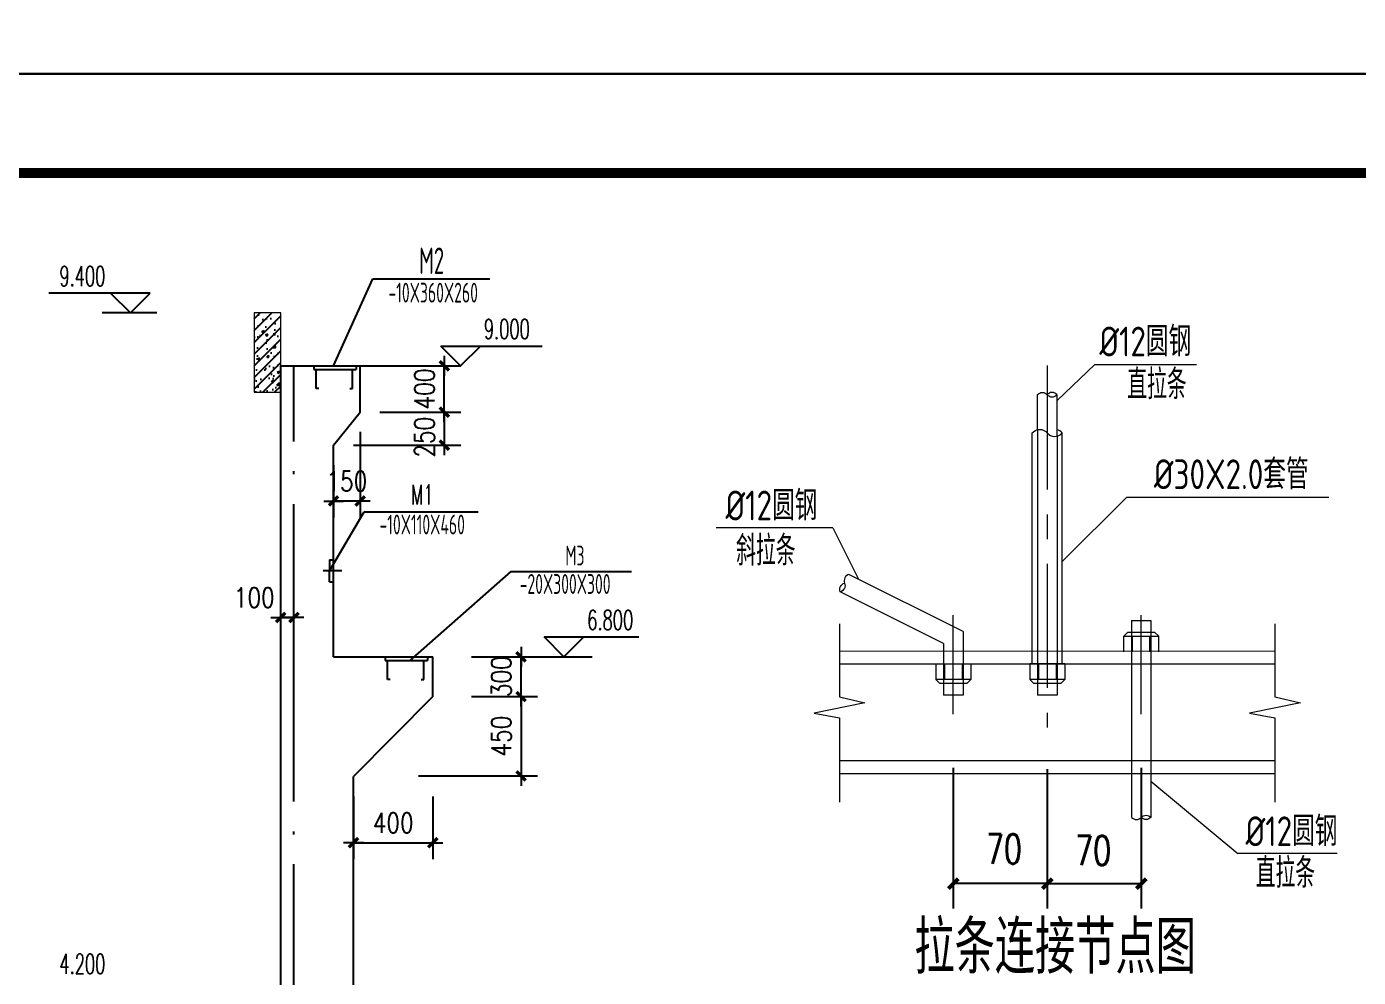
# Model space of a CAD drawing. Extents: x 2025205 to 2402328, y -557483 to 329036.
# Drawn here: x 2133483 to 2153615, y -19010 to -4634 of the extents above; entities that cross this region are included whole.
import ezdxf
from ezdxf.enums import TextEntityAlignment as Align

# ---------------------------------------------------------------- set-up
doc = ezdxf.new("R2010")
doc.units = 0
doc.header["$LTSCALE"] = 1500
doc.header["$MEASUREMENT"] = 0
for name, pattern in [('CENTER', [2, 1.25, -0.25, 0.25, -0.25]), ('DOTE', [2.42, 2, -0.2, 0.02, -0.2]), ('HIDDENX2', [0.75, 0.5, -0.25])]:
    doc.linetypes.add(name, pattern=pattern)
for name, color, linetype in [('11', 3, 'Continuous'), ('DCL2', 4, 'Continuous'), ('DOTE', 252, 'DOTE'), ('PUB_DIM', 3, 'Continuous'), ('PUB_TEXT', 7, 'Continuous'), ('PUB_TITLE', 4, 'Continuous'), ('TEXT', 7, 'Continuous'), ('柱__钢筋标注', 7, 'Continuous'), ('柱子', 3, 'Continuous'), ('框架外形', 2, 'Continuous')]:
    doc.layers.add(name, color=color, linetype=linetype)
for name, color, linetype, lineweight in [('CB', 3, 'Continuous', 9), ('fu', 252, 'CENTER', 9), ('XU', 2, 'HIDDENX2', 9), ('ZHONG', 4, 'Continuous', 20), ('查找字符', 1, 'ByLayer', 18)]:
    doc.layers.add(name, color=color, linetype=linetype, lineweight=lineweight)
doc.styles.add('_HZTXT', font='txt.shx', dxfattribs={"width": 0.8, "bigfont": 'hztxt.shx'})
doc.styles.add('_TCH_DIM_T3', font='SIMPLEX.shx', dxfattribs={"width": 0.705882, "bigfont": 'GBCBIG.shx'})
doc.styles.add('DIM_FONT', font='SIMPLEX.shx', dxfattribs={"width": 0.8})
doc.styles.get("Standard").update_dxf_attribs({"font": 'TSSDENG', "width": 0.7, "bigfont": 'TSSDCHN'})
doc.styles.add('TSSD_DIMENSION', font='tssdeng.shx', dxfattribs={"width": 0.8, "bigfont": 'tssdchn.shx'})
doc.styles.add('TSSD_REIN', font='TSSDENG', dxfattribs={"width": 0.8, "bigfont": 'TSSDCHN'})
doc.dimstyles.new('_TCH_ARCH&&150', dxfattribs={"dimtxt": 446.25, "dimasz": 150, "dimexe": 375, "dimexo": 450, "dimgap": 189.375, "dimtad": 1, "dimdec": 0, "dimzin": 0, "dimdsep": 46, "dimtxsty": '_TCH_DIM_T3', "dimblk": 'ARCHTICK', "dimcen": 0.09, "dimclrt": 7, "dimazin": 2, "dimtfac": 1, "dimtdec": 0, "dimtmove": 2, "dimatfit": 0, "dimfxl": 1, "dimtolj": 1, "dimtzin": 0, "dimarcsym": 0})
doc.dimstyles.new('DIMN', dxfattribs={"dimtxt": 300, "dimasz": 1, "dimexe": 250, "dimexo": 300, "dimgap": 150, "dimtad": 1, "dimdec": 0, "dimzin": 0, "dimdsep": 46, "dimtxsty": 'DIM_FONT', "dimblk": '_DIMX', "dimcen": 0.09, "dimclrt": 7, "dimadec": 0, "dimazin": 0, "dimtfac": 1, "dimtdec": 0, "dimtix": 1, "dimtmove": 2, "dimatfit": 3, "dimldrblk": '_DIMX', "dimfxl": 1, "dimtolj": 1, "dimtzin": 0, "dimarcsym": 0})

# ---------------------------------------------------------------- blocks, each defined once
blk = doc.blocks.new('_DIMX')
blk.add_line((-150, 0), (150, 0))
at = {"const_width": 50}
blk.add_lwpolyline([(-70, -70), (70, 70)], dxfattribs=at)
blk = doc.blocks.new('*D36')
at = {"layer": 'Defpoints', "color": 0, "transparency": 16777216}
for p in [(2138524, -9763, 200), (2139797, -9763), (2138524, -10463, 200)]:
    blk.add_point(p, dxfattribs=at)
at = {"layer": 'PUB_DIM', "color": 0, "lineweight": -2, "transparency": 16777216}
for p, q in [((2138824, -9763), (2140047, -9763)), ((2139797, -9762), (2139797, -9761)), ((2139797, -10463), (2139797, -9763)), ((2138824, -10463), (2140047, -10463)), ((2139797, -10464), (2139797, -10465))]:
    blk.add_line(p, q, dxfattribs=at)
for p, rotation in [((2139797, -9763), 270), ((2139797, -10463), 90)]:
    blk.add_blockref('_DIMX', p, dxfattribs=dict(at, rotation=rotation))
at = {"layer": 'PUB_DIM', "color": 7, "transparency": 16777216, "insert": (2139497, -10113), "char_height": 300, "attachment_point": 5, "rotation": 90, "style": 'DIM_FONT'}
blk.add_mtext('\\A1;400', dxfattribs=at)
blk = doc.blocks.new('*D37')
at = {"layer": 'Defpoints', "color": 0, "transparency": 16777216}
for p in [(2139907, -14163, 200), (2140958, -14163), (2139907, -14763, 200)]:
    blk.add_point(p, dxfattribs=at)
at = {"layer": 'PUB_DIM', "color": 0, "lineweight": -2, "transparency": 16777216}
for p, q in [((2140207, -14163), (2141208, -14163)), ((2140958, -14162), (2140958, -14161)), ((2140958, -14763), (2140958, -14163)), ((2140207, -14763), (2141208, -14763)), ((2140958, -14764), (2140958, -14765))]:
    blk.add_line(p, q, dxfattribs=at)
for p, rotation in [((2140958, -14163), 270), ((2140958, -14763), 90)]:
    blk.add_blockref('_DIMX', p, dxfattribs=dict(at, rotation=rotation))
at = {"layer": 'PUB_DIM', "color": 7, "transparency": 16777216, "insert": (2140658, -14463), "char_height": 300, "attachment_point": 5, "rotation": 90, "style": 'DIM_FONT'}
blk.add_mtext('\\A1;300', dxfattribs=at)
blk = doc.blocks.new('*D38')
at = {"layer": 'Defpoints', "color": 0, "transparency": 16777216}
for p in [(2139907, -14763, 200), (2139107, -15963, 200), (2140958, -15963)]:
    blk.add_point(p, dxfattribs=at)
at = {"layer": 'PUB_DIM', "color": 0, "lineweight": -2, "transparency": 16777216}
for p, q in [((2140207, -14763), (2141208, -14763)), ((2140958, -14764), (2140958, -15962)), ((2139407, -15963), (2141208, -15963))]:
    blk.add_line(p, q, dxfattribs=at)
for p, rotation in [((2140958, -14763), 90), ((2140958, -15963), 270)]:
    blk.add_blockref('_DIMX', p, dxfattribs=dict(at, rotation=rotation))
at = {"layer": 'PUB_DIM', "color": 7, "transparency": 16777216, "insert": (2140658, -15363), "char_height": 300, "attachment_point": 5, "rotation": 90, "style": 'DIM_FONT'}
blk.add_mtext('\\A1;450', dxfattribs=at)
blk = doc.blocks.new('*D40')
at = {"layer": 'Defpoints', "color": 0, "transparency": 16777216}
for p in [(2137324, -13568), (2137324, -13904, 400), (2137524, -13904)]:
    blk.add_point(p, dxfattribs=at)
at = {"layer": 'PUB_DIM', "color": 0, "lineweight": -2, "transparency": 16777216}
for p, q in [((2137324, -13604), (2137324, -13318)), ((2137524, -13604), (2137524, -13318)), ((2137323, -13568), (2137322, -13568)), ((2137524, -13568), (2137324, -13568)), ((2137525, -13568), (2137526, -13568))]:
    blk.add_line(p, q, dxfattribs=at)
blk.add_blockref('_DIMX', (2137324, -13568), dxfattribs=at)
at = {"layer": 'PUB_DIM', "color": 0, "lineweight": -2, "transparency": 16777216, "rotation": 179.9999999999916}
blk.add_blockref('_DIMX', (2137524, -13568), dxfattribs=at)
at = {"layer": 'PUB_DIM', "color": 7, "transparency": 16777216, "insert": (2136924, -13268), "char_height": 300, "attachment_point": 5, "style": 'DIM_FONT'}
blk.add_mtext('\\A1;100', dxfattribs=at)
blk = doc.blocks.new('*D42')
at = {"layer": 'Defpoints', "color": 0, "transparency": 16777216}
for p in [(2138524, -10463, 200), (2138124, -10963, 200), (2139797, -10963)]:
    blk.add_point(p, dxfattribs=at)
at = {"layer": 'PUB_DIM', "color": 0, "lineweight": -2, "transparency": 16777216}
for p, q in [((2138824, -10463), (2140047, -10463)), ((2139797, -10464), (2139797, -10962)), ((2138424, -10963), (2140047, -10963))]:
    blk.add_line(p, q, dxfattribs=at)
for p, rotation in [((2139797, -10463), 90), ((2139797, -10963), 270)]:
    blk.add_blockref('_DIMX', p, dxfattribs=dict(at, rotation=rotation))
at = {"layer": 'PUB_DIM', "color": 7, "transparency": 16777216, "insert": (2139497, -10843), "char_height": 300, "attachment_point": 5, "rotation": 90, "style": 'DIM_FONT'}
blk.add_mtext('\\A1;250', dxfattribs=at)
blk = doc.blocks.new('*D44')
at = {"layer": 'Defpoints', "color": 0, "transparency": 16777216}
for p in [(2138524, -10463, 200), (2138124, -10963, 200), (2138124, -11807)]:
    blk.add_point(p, dxfattribs=at)
at = {"layer": 'PUB_DIM', "color": 0, "lineweight": -2, "transparency": 16777216}
for p, q in [((2138524, -10763), (2138524, -12057)), ((2138124, -11263), (2138124, -12057)), ((2138123, -11807), (2138122, -11807)), ((2138524, -11807), (2138124, -11807)), ((2138525, -11807), (2138526, -11807))]:
    blk.add_line(p, q, dxfattribs=at)
blk.add_blockref('_DIMX', (2138124, -11807), dxfattribs=at)
at = {"layer": 'PUB_DIM', "color": 0, "lineweight": -2, "transparency": 16777216, "rotation": 180}
blk.add_blockref('_DIMX', (2138524, -11807), dxfattribs=at)
at = {"layer": 'PUB_DIM', "color": 7, "transparency": 16777216, "insert": (2138324, -11507), "char_height": 300, "attachment_point": 5, "style": 'DIM_FONT'}
blk.add_mtext('\\A1;150', dxfattribs=at)
blk = doc.blocks.new('_ArchTick')
at = {"color": 0, "linetype": 'ByBlock', "const_width": 0.4}
blk.add_lwpolyline([(-0.5, -0.5), (0.5, 0.5)], dxfattribs=at)
blk = doc.blocks.new('*D261')
at = {"layer": 'Defpoints', "color": 0, "transparency": 16777216}
for p in [(2147491, -15390), (2148912, -15412), (2147491, -17593)]:
    blk.add_point(p, dxfattribs=at)
at = {"layer": 'PUB_DIM', "color": 0, "lineweight": -2, "transparency": 16777216}
for p, q in [((2147491, -15840), (2147491, -17968)), ((2148912, -15862), (2148912, -17968)), ((2148912, -17593), (2147491, -17593))]:
    blk.add_line(p, q, dxfattribs=at)
at = {"layer": 'PUB_DIM', "color": 0, "lineweight": -2, "transparency": 16777216, "xscale": 150, "yscale": 150, "zscale": 150, "rotation": 180}
blk.add_blockref('_ArchTick', (2147491, -17593), dxfattribs=at)
at = {"layer": 'PUB_DIM', "color": 0, "lineweight": -2, "transparency": 16777216, "xscale": 150, "yscale": 150, "zscale": 150}
blk.add_blockref('_ArchTick', (2148912, -17593), dxfattribs=at)
at = {"layer": 'PUB_DIM', "color": 7, "transparency": 16777216, "insert": (2148258, -17068), "char_height": 446.2, "attachment_point": 5, "style": '_TCH_DIM_T3'}
blk.add_mtext('\\A1;70', dxfattribs=at)
blk = doc.blocks.new('*D262')
at = {"layer": 'Defpoints', "color": 0, "transparency": 16777216}
for p in [(2148912, -15412), (2150333, -15390), (2150333, -17593)]:
    blk.add_point(p, dxfattribs=at)
at = {"layer": 'PUB_DIM', "color": 0, "lineweight": -2, "transparency": 16777216}
for p, q in [((2148912, -15862), (2148912, -17968)), ((2150333, -15840), (2150333, -17968)), ((2148912, -17593), (2150333, -17593))]:
    blk.add_line(p, q, dxfattribs=at)
at = {"layer": 'PUB_DIM', "color": 0, "lineweight": -2, "transparency": 16777216, "xscale": 150, "yscale": 150, "zscale": 150, "rotation": 180}
blk.add_blockref('_ArchTick', (2148912, -17593), dxfattribs=at)
at = {"layer": 'PUB_DIM', "color": 0, "lineweight": -2, "transparency": 16777216, "xscale": 150, "yscale": 150, "zscale": 150}
blk.add_blockref('_ArchTick', (2150333, -17593), dxfattribs=at)
at = {"layer": 'PUB_DIM', "color": 7, "transparency": 16777216, "insert": (2149606, -17091), "char_height": 446.2, "attachment_point": 5, "style": '_TCH_DIM_T3'}
blk.add_mtext('\\A1;70', dxfattribs=at)

msp = doc.modelspace()

# ---------------------------------------------------------------- hatches: boundary and pattern name
h = msp.add_hatch()
h.set_pattern_fill('钢筋混凝土', color=256, scale=50)
h.set_pattern_definition([(45, (25828.89, 1170.69), (-88.388348, 88.388348), []), (50, (25828.9, 1170.7), (358.63009, -31.376067), [37.5, -412.5]), (355, (25828.9, 1170.7), (-69.37567, 376.09607), [30, -330]), (100.4514, (25858.77, 1168.07), (289.25469, 344.71977), [31.870095, -350.571056]), (46.1842, (25828.9, 1270.7), (533.62052, -82.75951), [56.25, -618.75]), (96.6356, (25873.35, 1263.8), (467.33135, 487.05894), [47.80514, -525.8565]), (351.1842, (25828.9, 1270.7), (467.33097, 487.0593), [45, -495]), (21, (25878.9, 1245.7), (298.453526, -201.309445), [37.5, -412.5]), (326, (25878.9, 1245.7), (121.657666, 362.57502), [30, -330]), (71.4514, (25903.76, 1228.9), (420.111314, 161.26525), [31.870095, -350.571056]), (37.5, (25828.89, 1170.69), (6.079928, 166.446927), [0, -326, 0, -335, 0, -331.25]), (7.5, (25828.89, 1170.69), (131.534769, 197.205856), [0, -191, 0, -318.5, 0, -126.25]), (327.5, (25717.39, 1170.69), (266.911218, -11.277436), [0, -125, 0, -390, 0, -517.5]), (317.5, (25667.39, 1170.69), (291.593085, 50.05249), [0, -162.5, 0, -259, 0, -367.5])])
h.paths.add_polyline_path([(2136924.3, -10163.3), (2137324.3, -10163.3), (2137324.3, -8963.3), (2136924.3, -8963.3)])

# ---------------------------------------------------------------- linework, layer by layer
for p, q in [((2137824.3, -9763.3, 200), (2137824.3, -9820.9, 200)), ((2137824.3, -9820.9, 200), (2138465.2, -9820.9, 200)), ((2137860, -10105.7, 200), (2137860, -9820.9, 200)), ((2138408.5, -10105.7, 200), (2138408.5, -9820.9, 200)), ((2138465.2, -9763.3, 200), (2138465.2, -9820.9, 200)), ((2137899.7, -10105.7, 200), (2137860, -10105.7, 200)), ((2138368.9, -10105.7, 200), (2138408.5, -10105.7, 200)), ((2138060.1, -12698.5), (2138124.3, -12698.5)), ((2138060.1, -12698.5), (2138060.1, -12863.3)), ((2138060.1, -12698.5), (2138060.1, -12863.3)), ((2138060.1, -12698.5), (2138124.3, -12698.5)), ((2138060.1, -13028.1), (2138060.1, -12863.3)), ((2138060.1, -13028.1), (2138060.1, -12863.3)), ((2138060.1, -13028.1), (2138060.1, -12863.3)), ((2138060.1, -13028.1), (2138124.3, -13028.1)), ((2138060.1, -13028.1), (2138124.3, -13028.1)), ((2138060.1, -13028.1), (2138124.3, -13028.1)), ((2138903.8, -14163.3), (2138903.8, -14220.9)), ((2138903.8, -14220.9), (2139544.8, -14220.9)), ((2138939.5, -14505.7), (2138939.5, -14220.9)), ((2139488, -14505.7), (2139488, -14220.9)), ((2139544.8, -14163.3), (2139544.8, -14220.9)), ((2138979.2, -14505.7), (2138939.5, -14505.7)), ((2139448.4, -14505.7), (2139488, -14505.7))]:
    msp.add_line(p, q)
at = {"layer": '11'}
for p, q in [((2137824.3, -9763.3, 200), (2138424.3, -9763.3, 200)), ((2138903.8, -14163.3), (2139503.8, -14163.3))]:
    msp.add_line(p, q, dxfattribs=at)
at = {"layer": 'CB'}
for p, q in [((2149629.8, -9740.6, 137.1), (2149059.6, -10288.5, 137.1)), ((2145671.3, -12212.5, 137.1), (2146060.1, -12990.1, 137.1)), ((2145770.8, -13664, 137.1), (2145770.8, -14769.2, 137.1)), ((2152354.2, -13664, 137.1), (2152354.2, -14769.2, 137.1)), ((2146156.6, -14861.3, 137.1), (2145387.5, -15016.5, 137.1)), ((2145770.8, -14769.2, 137.1), (2146156.6, -14861.3, 137.1)), ((2152740, -14861.3, 137.1), (2151970.9, -15016.5, 137.1)), ((2152354.2, -14769.2, 137.1), (2152740, -14861.3, 137.1)), ((2145387.5, -15016.5, 137.1), (2145770.8, -15084.9, 137.1)), ((2145770.8, -15084.9, 137.1), (2145770.8, -16361.2, 137.1)), ((2151970.9, -15016.5, 137.1), (2152354.2, -15084.9, 137.1)), ((2152354.2, -15084.9, 137.1), (2152354.2, -16361.2, 137.1)), ((2150479.5, -16042.3, 137.1), (2151790.9, -17138.6, 137.1))]:
    msp.add_line(p, q, dxfattribs=at)
at = {"layer": 'CB', "elevation": 137.1}
for points in [[(2149629.8, -9740.6), (2149629.8, -9740.6), (2149629.8, -9740.6), (2151166.5, -9740.6)], [(2149139.9, -12722.7), (2150112.6, -11747.9), (2150112.6, -11747.9), (2153170.9, -11747.9)], [(2145671.3, -12212.5), (2145671.3, -12212.5), (2145671.3, -12212.5), (2143908.9, -12212.5)], [(2153293.5, -17138.6), (2153293.5, -17138.6), (2153293.5, -17138.6), (2151790.9, -17138.6)]]:
    msp.add_lwpolyline(points, dxfattribs=at)
at = {"layer": 'DCL2'}
for p, q in [((2138124.3, -9763.3, 200), (2138714.1, -8445.5, 200)), ((2138714.1, -8445.5, 200), (2140485.5, -8445.5, 200)), ((2138076.7, -12836.6, -1600), (2138583.3, -11970, -1600)), ((2138583.3, -11970, -1600), (2140307.3, -11970, -1600)), ((2140802.1, -12874.8, -200), (2139275, -14220.9)), ((2140802.1, -12874.8, -200), (2142626.1, -12874.8, -200))]:
    msp.add_line(p, q, dxfattribs=at)
at = {"layer": 'DOTE', "ltscale": 1.5}
msp.add_line((2137524.3, -32687.5, 200), (2137524.3, -9763.3, 200), dxfattribs=at)
at = {"layer": 'fu'}
for p, q in [((2148912.3, -9758.7, 137.1), (2148912.3, -15231.5, 137.1)), ((2147491.2, -15027.9, 137.1), (2147491.2, -13531.2, 137.1)), ((2150333.4, -15027.9, 137.1), (2150333.4, -13531.2, 137.1))]:
    msp.add_line(p, q, dxfattribs=at)
at = {"layer": 'PUB_DIM'}
for p, q in [((2134750.8, -8663.3, -200), (2133818.6, -8663.3, -200)), ((2134750.8, -8663.3, -200), (2135050.8, -8963.3, -200)), ((2135350.8, -8663.3, -200), (2134750.8, -8663.3, -200)), ((2135050.8, -8963.3, -200), (2135350.8, -8663.3, -200)), ((2135448.8, -8963.3, -200), (2134626, -8963.3, -200)), ((2140043.2, -9763.3, 200), (2139743.2, -9463.3, 200)), ((2139743.2, -9463.3, 200), (2140343.2, -9463.3, 200)), ((2140343.2, -9463.3, 200), (2140043.2, -9763.3, 200)), ((2140343.2, -9463.3, 200), (2141275.4, -9463.3, 200)), ((2138524.3, -9763.3, 200), (2139016.9, -9763.3, 200)), ((2141606.4, -14163.3, -200), (2141306.4, -13863.3, -200)), ((2141306.4, -13863.3, -200), (2141906.4, -13863.3, -200)), ((2141906.4, -13863.3, -200), (2141606.4, -14163.3, -200)), ((2141906.4, -13863.3, -200), (2142738.7, -13863.3, -200)), ((2141208.5, -14163.3, -200), (2142031.3, -14163.3, -200))]:
    msp.add_line(p, q, dxfattribs=at)
at = {"layer": 'PUB_TITLE', "linetype": 'ByBlock'}
for points in [[(2066227.3, -5346.5), (2177677.3, -5346.5), (2177677.3, 57653.5), (2066227.3, 57653.5)], [(2066227.3, -68346.5), (2177677.3, -68346.5), (2177677.3, -5346.5), (2066227.3, -5346.5)]]:
    msp.add_lwpolyline(points, close=True, dxfattribs=at)
at = {"layer": 'PUB_TITLE', "linetype": 'ByBlock', "const_width": 150}
msp.add_lwpolyline([(2069977.3, -66846.5), (2176177.3, -66846.5), (2176177.3, -6846.5), (2069977.3, -6846.5)], close=True, dxfattribs=at)
at = {"layer": 'XU', "ltscale": 2000}
for p, q in [((2148765, -10728.6, 137.1), (2148765, -14566.6, 137.1)), ((2149059.6, -10827.1, 137.1), (2149059.6, -14566.6, 137.1)), ((2145770.8, -14268.4, 137.1), (2152354.2, -14268.4, 137.1)), ((2145770.8, -15732.6, 137.1), (2152354.2, -15732.6, 137.1))]:
    msp.add_line(p, q, dxfattribs=at)
at = {"layer": 'ZHONG'}
for p, q in [((2148765, -10728.6, 137.1), (2148765, -10198.7, 137.1)), ((2149059.6, -10827.1, 137.1), (2149059.6, -10198.7, 137.1)), ((2148684.8, -14268.4, 137.1), (2148684.8, -10777.8, 137.1)), ((2149139.9, -14268.4, 137.1), (2149139.9, -10777.8, 137.1)), ((2147638.6, -13779.3, 137.1), (2145914.6, -12917.3, 137.1)), ((2147343.9, -13961.4, 137.1), (2145782.8, -13180.9, 137.1)), ((2150187.2, -13614, 137.1), (2150187.2, -14268.4, 137.1)), ((2150187.2, -13614, 137.1), (2150479.5, -13614, 137.1)), ((2150479.5, -13614, 137.1), (2150479.5, -14268.4, 137.1)), ((2147638.6, -13779.3, 137.1), (2147638.6, -14566.9, 137.1)), ((2150070.3, -13851.4, 137.1), (2150132.3, -13789.4, 137.1)), ((2150070.3, -13851.4, 137.1), (2150596.5, -13851.4, 137.1)), ((2150070.3, -14085.3, 137.1), (2150070.3, -13851.4, 137.1)), ((2150132.3, -13789.4, 137.1), (2150534.5, -13789.4, 137.1)), ((2150201.8, -14085.3, 137.1), (2150201.8, -13851.4, 137.1)), ((2150464.9, -14085.3, 137.1), (2150464.9, -13851.4, 137.1)), ((2150596.5, -13851.4, 137.1), (2150534.5, -13789.4, 137.1)), ((2150596.5, -14085.3, 137.1), (2150596.5, -13851.4, 137.1)), ((2145770.8, -14079.3, 137.1), (2152354.2, -14072.9, 137.1)), ((2147343.9, -13961.4, 137.1), (2147343.9, -14566.9, 137.1)), ((2147226, -14268.7, 137.1), (2147226, -14504.4, 137.1)), ((2147358.6, -14268.7, 137.1), (2147358.6, -14504.4, 137.1)), ((2147623.8, -14268.7, 137.1), (2147623.8, -14504.4, 137.1)), ((2147756.4, -14268.7, 137.1), (2147756.4, -14504.4, 137.1)), ((2149177.5, -14268.4, 137.1), (2148647.1, -14268.4, 137.1)), ((2148647.1, -14268.4, 137.1), (2148647.1, -14504.1, 137.1)), ((2148779.7, -14268.4, 137.1), (2148779.7, -14504.1, 137.1)), ((2149044.9, -14268.4, 137.1), (2149044.9, -14504.1, 137.1)), ((2149177.5, -14268.4, 137.1), (2149177.5, -14504.1, 137.1)), ((2150187.2, -14268.4, 137.1), (2150187.2, -15956.8, 137.1)), ((2150479.5, -14268.4, 137.1), (2150479.5, -15956.8, 137.1)), ((2147226, -14504.4, 137.1), (2147288.5, -14566.9, 137.1)), ((2147756.4, -14504.4, 137.1), (2147226, -14504.4, 137.1)), ((2147693.9, -14566.9, 137.1), (2147288.5, -14566.9, 137.1)), ((2147343.9, -14566.9, 137.1), (2147343.9, -14743.7, 137.1)), ((2147638.6, -14566.9, 137.1), (2147638.6, -14743.7, 137.1)), ((2147756.4, -14504.4, 137.1), (2147693.9, -14566.9, 137.1)), ((2149177.5, -14504.1, 137.1), (2148647.1, -14504.1, 137.1)), ((2148647.1, -14504.1, 137.1), (2148709.6, -14566.6, 137.1)), ((2149115, -14566.6, 137.1), (2148709.6, -14566.6, 137.1)), ((2148765, -14566.6, 137.1), (2148765, -14743.4, 137.1)), ((2149059.6, -14566.6, 137.1), (2149059.6, -14743.4, 137.1)), ((2149177.5, -14504.1, 137.1), (2149115, -14566.6, 137.1)), ((2147638.6, -14743.7, 137.1), (2147343.9, -14743.7, 137.1)), ((2149059.6, -14743.4, 137.1), (2148765, -14743.4, 137.1)), ((2145770.8, -15927.5, 137.1), (2152354.2, -15927.5, 137.1)), ((2150187.2, -15927.5, 137.1), (2150187.2, -16590.7, 137.1)), ((2150479.5, -15927.5, 137.1), (2150479.5, -16590.8, 137.1))]:
    msp.add_line(p, q, dxfattribs=at)
for points in [[(2148765, -10198.7, -0.45), (2148911.1, -10198.8, 0.45), (2149057.3, -10198.8, 0.45), (2148911.1, -10198.8)], [(2145914.6, -12917.3, 0.45), (2145848.7, -13049.1, -0.45), (2145782.8, -13180.9, -0.45), (2145848.7, -13049.1)], [(2150187.2, -16590.7, 0.45), (2150333.4, -16590.7, -0.45), (2150479.5, -16590.8, -0.45), (2150333.4, -16590.7)]]:
    msp.add_lwpolyline(points, format="xyb", dxfattribs=at)
at = {"layer": 'ZHONG', "elevation": 137.1}
msp.add_lwpolyline([(2148684.8, -10777.8, -0.4666756), (2148912.3, -10777.8, 0.466665), (2149139.9, -10777.8, 0.1627266), (2149059.6, -10728.6)], format="xyb", dxfattribs=at)
at = {"layer": '查找字符', "elevation": -200}
msp.add_lwpolyline([(2136924.3, -10163.3), (2137324.3, -10163.3), (2137324.3, -8963.3), (2136924.3, -8963.3)], close=True, dxfattribs=at)
at = {"layer": '柱子'}
for p, q in [((2137324.3, -30492.6, 200), (2137324.3, -9763.3, 200)), ((2137324.3, -9763.3, 200), (2138524.3, -9763.3, 200)), ((2138524.3, -10463.3, 200), (2138524.3, -9763.3, 200)), ((2138124.3, -10963.3, 200), (2138524.3, -10463.3, 200)), ((2138124.3, -14163.3), (2138124.3, -10963.3, 200)), ((2138124.3, -14163.3), (2138124.3, -10963.3, 200)), ((2138124.3, -14163.3), (2139624.3, -14163.3)), ((2139624.3, -14763.3), (2139624.3, -14163.3)), ((2139624.3, -14763.3), (2138424.3, -15974.3, -201.8)), ((2138424.3, -30492.6, 200), (2138424.3, -15974.3)), ((2138424.3, -30492.6, 200), (2138424.3, -15974.3))]:
    msp.add_line(p, q, dxfattribs=at)
at = {"layer": '框架外形'}
msp.add_line((2138247, -12863.3), (2137964.5, -12863.3), dxfattribs=at)
msp.add_line((2138247, -12863.3), (2137964.5, -12863.3), dxfattribs=at)
msp.add_line((2138247, -12863.3), (2137964.5, -12863.3), dxfattribs=at)

# ---------------------------------------------------------------- texts
at = {"layer": '11', "color": 7, "width": 0.8}
msp.add_text('拉条连接节点图', height=800, dxfattribs=at).set_placement((2146903.3, -18955.2, 137.1))
at = {"layer": 'PUB_DIM', "style": 'DIM_FONT', "width": 0.6}
for s, p in [('9.400', (2133978.9, -8556.3, -200)), ('9.000', (2140395.2, -9356.3, 200)), ('6.800', (2141958.4, -13756.3, -200)), ('4.200', (2133978.9, -18956.3, -200))]:
    msp.add_text(s, height=300, dxfattribs=at).set_placement(p)
at = {"layer": 'PUB_TEXT', "width": 0.6}
for s, p in [('-10X360X260', (2138953.1, -8806.3, -1400)), ('-10X110X460', (2138818, -12312.5, -1600)), ('M3', (2141627.7, -12781.5, -200)), ('-20X300X300', (2140936.5, -13211.9, -1600))]:
    msp.add_text(s, height=300, dxfattribs=at).set_placement(p)
at = {"layer": 'PUB_TEXT', "style": '_HZTXT', "width": 0.6}
msp.add_text('M1', height=300, dxfattribs=at).set_placement((2139294, -11860.1))
at = {"layer": 'TEXT', "ltscale": 99, "style": 'TSSD_REIN', "width": 0.7}
for s, p in [('直拉条', (2150570.3, -10043.6, 137.1)), ('斜拉条', (2144657.4, -12557.6, 137.1)), ('直拉条', (2152512.3, -17431.4, 137.1))]:
    msp.add_text(s, height=450, dxfattribs=at).set_placement(p, align=Align.MIDDLE_CENTER)
at = {"layer": 'TEXT', "ltscale": 99, "char_height": 450, "attachment_point": 5, "style": 'TSSD_REIN'}
for s, insert in [('%%C12圆钢', (2150393.8, -9395.4, 137.1)), ('%%C30X2.0套管', (2151692.8, -11402.9, 137.1)), ('%%C12圆钢', (2144742.2, -11875.2, 137.1)), ('%%C12圆钢', (2152604.2, -16801.2, 137.1))]:
    msp.add_mtext(s, dxfattribs=dict(at, insert=insert))
at = {"layer": '柱__钢筋标注', "style": 'TSSD_DIMENSION', "width": 0.6}
msp.add_text('M2', height=400, dxfattribs=at).set_placement((2139415.6, -8373.9, 200))

# ---------------------------------------------------------------- dimensions: what is measured, and where the dimension line sits
at = {"layer": 'PUB_DIM'}
for p1, p2, distance, text, picture, middle in [((2138524.3, -10463.3, 200), (2138524.3, -9763.3, 200), -1272.3, '400', '*D36', (2139496.6, -10113.3)), ((2139907.4, -14763.3), (2139907.4, -14163.3), -1051.1, '300', '*D37', (2140658.5, -14463.3, -200))]:
    dim = msp.add_aligned_dim(p1=p1, p2=p2, distance=distance, text=text, dimstyle='DIMN', dxfattribs=at)
    dim.commit()
    dim.dimension.update_dxf_attribs({"geometry": picture, "text_midpoint": middle})
dim = msp.add_linear_dim(base=(2138124.3, -11806.8), p1=(2138524.3, -10463.3, 200), p2=(2138124.3, -10963.3, 200), text='150', dimstyle='DIMN', dxfattribs=at)
dim.commit()
dim.dimension.update_dxf_attribs({"geometry": '*D44', "text_midpoint": (2138324.3, -11506.8)})
for base, p1, p2, angle, text, picture, middle, dimtype in [((2139796.6, -10963.3), (2138524.3, -10463.3, 200), (2138124.3, -10963.3, 200), 90, '250', '*D42', (2139496.6, -10843.4), 160), ((2137324.3, -13568.3, -200), (2137524.3, -13904.3, -200), (2137324.3, -13904.3, 200), 180, '100', '*D40', (2136924.3, -13268.3, -200), 161)]:
    dim = msp.add_linear_dim(base=base, p1=p1, p2=p2, angle=angle, text=text, dimstyle='DIMN', dxfattribs=at)
    dim.commit()
    dim.dimension.update_dxf_attribs({"geometry": picture, "text_midpoint": middle, "dimtype": dimtype})
dim = msp.add_linear_dim(base=(2140958.5, -15963.3, -200), p1=(2139907.4, -14763.3), p2=(2139107.4, -15963.3), angle=90, text='450', dimstyle='DIMN', dxfattribs=at)
dim.commit()
dim.dimension.update_dxf_attribs({"geometry": '*D38', "text_midpoint": (2140658.5, -15363.3, -200)})
at = {"layer": 'PUB_DIM', "color": 3}
dim = msp.add_linear_dim(base=(2147491.2, -17592.8, 137.1), p1=(2148912.3, -15411.7, 137.1), p2=(2147491.2, -15390.4, 137.1), angle=180, text='70', dimstyle='_TCH_ARCH&&150', dxfattribs=at)
dim.commit()
dim.dimension.update_dxf_attribs({"geometry": '*D261', "text_midpoint": (2148258.1, -17068.1, 137.1), "dimtype": 160})
dim = msp.add_linear_dim(base=(2150333.4, -17592.8, 137.1), p1=(2148912.3, -15411.7, 137.1), p2=(2150333.4, -15390.4, 137.1), text='70', dimstyle='_TCH_ARCH&&150', dxfattribs=at)
dim.commit()
dim.dimension.update_dxf_attribs({"geometry": '*D262', "text_midpoint": (2149606.2, -17090.7, 137.1), "dimtype": 160})
at = {"layer": 'PUB_DIM'}
msp.add_aligned_dim(p1=(2138424.3, -15974.3, -201.8), p2=(2139624.3, -15974.3, -201.8), distance=-1000, text='400', dimstyle='DIMN', dxfattribs=at).render()

doc.saveas('drawing.dxf')
